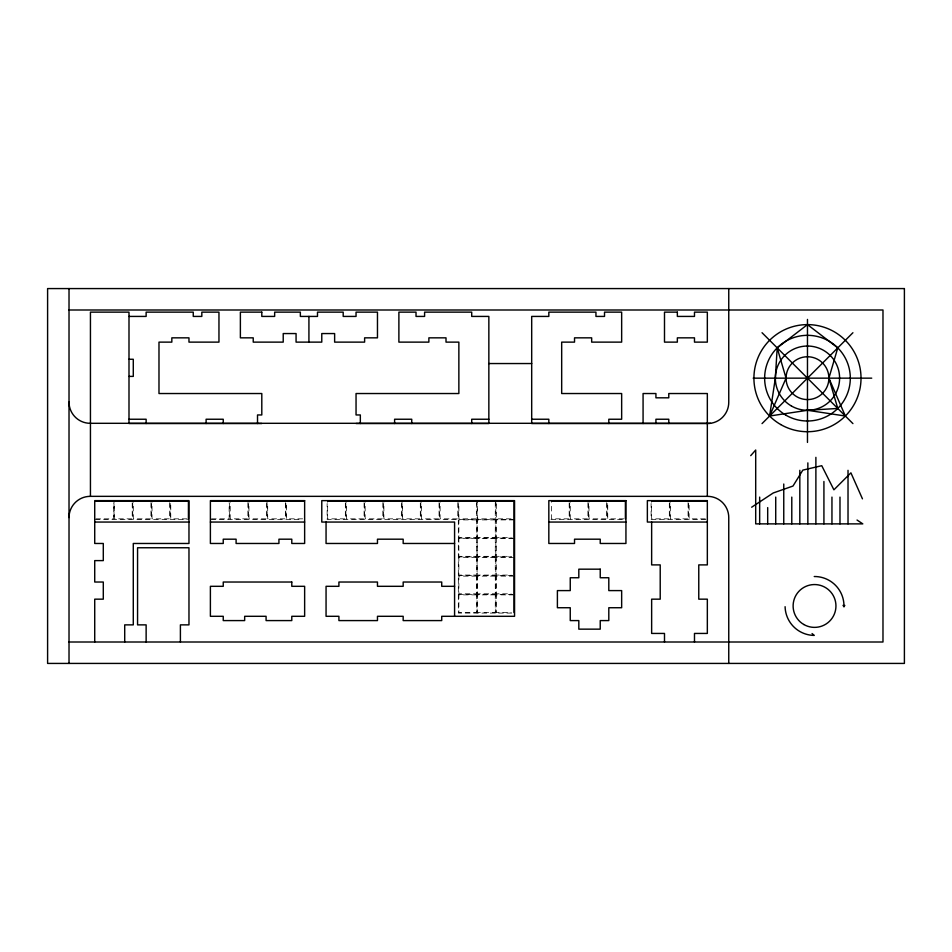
<?xml version="1.0" encoding="UTF-8"?>
<svg xmlns="http://www.w3.org/2000/svg" width="952" height="952" viewBox="0 0 952 952"><rect width="100%" height="100%" fill="white"/><g stroke="black" fill="none" stroke-linecap="round" stroke-linejoin="round"><path stroke-width="0.71" stroke-dasharray="4.76 3.57" d="M95.795 518.84L113.466 518.84L113.466 502.644M186.961 518.84L170.765 518.84L170.765 502.644M211.463 518.84L229.135 518.84L229.135 502.632M302.629 518.84L286.433 518.84L286.433 502.644M511.069 518.84L496.349 518.84L496.349 502.644M623.929 518.84L607.733 518.84L607.733 502.644M705.325 518.84L689.129 518.84L689.129 502.644M95.259 519.375L187.532 519.375M210.927 519.375L301.76 519.375M514.556 519.375L327.131 519.375L327.131 503.513M550.97 519.375L623.06 519.375M705.896 519.375L651.108 519.375L651.108 503.513M514.02 519.911L496.349 519.911L496.349 537.582L511.069 537.582M458.328 538.118L514.556 538.118M514.02 538.653L496.349 538.653L496.349 556.325L511.069 556.325M458.328 556.861L511.676 556.861M514.02 557.396L496.349 557.396L496.349 575.067L511.069 575.067M458.328 575.603L514.556 575.603M514.02 576.138L496.349 576.138L496.349 593.81L511.069 593.81M458.328 594.346L514.556 594.346M514.02 594.881L496.349 594.881L496.349 612.553L511.069 612.553M511.676 613.088L458.328 613.088L458.328 503.513M688.593 503.513L688.593 519.375M688.058 502.644L688.058 518.84L670.386 518.84L670.386 502.644M669.851 503.513L669.851 519.375M669.316 502.644L669.316 518.84L651.644 518.84L651.644 502.644M607.197 503.513L607.197 519.375M606.662 502.644L606.662 518.84L588.99 518.84L588.99 502.644M588.455 503.513L588.455 519.375M587.919 502.644L587.919 518.84L570.248 518.84L570.248 502.644M569.712 503.513L569.712 519.375M569.177 502.644L569.177 518.84L551.505 518.84L551.505 502.644M495.813 500.633L495.813 613.088M495.278 502.644L495.278 518.84L477.606 518.84L477.606 502.644M477.071 500.633L477.071 613.088M476.535 502.644L476.535 518.84L458.864 518.84L458.864 502.644M457.793 502.644L457.793 518.84L440.122 518.84L440.122 502.644M439.586 503.513L439.586 519.375M439.05 502.644L439.05 518.84L421.379 518.84L421.379 502.644M420.843 503.513L420.843 519.375M420.308 502.644L420.308 518.84L402.637 518.84L402.637 502.644M402.101 503.513L402.101 519.375M401.565 502.644L401.565 518.84L383.894 518.84L383.894 502.644M383.358 503.513L383.358 519.375M382.823 502.644L382.823 518.84L365.151 518.84L365.151 502.644M364.616 503.513L364.616 519.375M364.08 502.644L364.08 518.84L346.409 518.84L346.409 502.644M345.873 503.513L345.873 519.375M345.338 502.644L345.338 518.84L327.666 518.84L327.666 502.644M285.897 503.513L285.897 519.375M285.362 502.644L285.362 518.84L267.69 518.84L267.69 502.644M267.155 503.513L267.155 519.375M266.62 502.644L266.62 518.84L248.948 518.84L248.948 502.644M248.412 503.513L248.412 519.375M247.877 502.632L247.877 518.84L230.205 518.84L230.205 502.632M229.67 503.513L229.67 519.375M170.23 503.513L170.23 519.375M169.694 502.644L169.694 518.84L152.022 518.84L152.022 502.644M151.487 503.513L151.487 519.375M150.951 502.644L150.951 518.84L133.28 518.84L133.28 502.644M132.744 503.513L132.744 519.375M132.209 502.644L132.209 518.84L114.537 518.84L114.537 502.644M114.002 503.513L114.002 519.375M476.535 519.911L458.864 519.911L458.864 537.582L476.535 537.582L476.535 519.911M495.278 519.911L477.606 519.911L477.606 537.582L495.278 537.582L495.278 519.911M476.535 538.653L458.864 538.653L458.864 556.325L476.535 556.325L476.535 538.653M495.278 538.653L477.606 538.653L477.606 556.325L495.278 556.325L495.278 538.653M476.535 557.396L458.864 557.396L458.864 575.067L476.535 575.067L476.535 557.396M495.278 557.396L477.606 557.396L477.606 575.067L495.278 575.067L495.278 557.396M476.535 576.138L458.864 576.138L458.864 593.81L476.535 593.81L476.535 576.138M495.278 576.138L477.606 576.138L477.606 593.81L495.278 593.81L495.278 576.138M476.535 594.881L458.864 594.881L458.864 612.553L476.535 612.553L476.535 594.881M495.278 594.881L477.606 594.881L477.606 612.553L495.278 612.553L495.278 594.881"/><path stroke-width="1.43" d="M777.189 347.873L775.344 378.158L769.609 416.024L807.474 410.288L837.772 408.456L828.894 378.158L837.772 347.873L807.474 324.608L777.189 347.873L786.054 378.158L769.609 416.024M814.234 576.519A29.452 29.452 0 0 1 843.972 606.686L844.817 605.377M750.712 455.651L755.698 450.022L755.698 523.874L862.798 523.874L857.038 520.042M762.04 423.604L852.921 332.724M751.652 507.214L773.262 492.969L792.992 486.044L802.845 470.109L821.754 465.695L833.904 489.816L850.909 472.835L862.452 498.836M69.02 309.995L882.98 309.995L882.98 642.005L69.02 642.005M128.996 316.421L146.132 316.421L146.132 312.137L193.256 312.137L193.256 316.421L201.824 316.421L201.824 312.137L218.96 312.137L218.96 342.125L188.972 342.125L188.972 337.841L171.836 337.841L171.836 342.125L158.984 342.125L158.984 393.533L261.8 393.533L261.8 414.953L257.516 414.953L257.516 423.521M128.996 359.261L133.28 359.261L133.28 376.397L128.996 376.397M488.852 363.545L531.692 363.545M753.175 378.158L871.734 378.158M128.996 419.237L146.132 419.237L146.132 423.521M488.852 419.237L471.716 419.237L471.716 423.521M531.692 419.237L548.828 419.237L548.828 423.521M710.513 423.307L90.226 423.307A21.206 21.206 0 0 1 69.02 402.101M261.8 423.521L128.996 423.521L128.996 312.137L90.44 312.137L90.44 496.349M356.048 423.521L488.852 423.521L488.852 316.421L471.716 316.421L471.716 312.137L424.592 312.137L424.592 316.421L416.024 316.421L416.024 312.137L398.888 312.137L398.888 342.125L428.876 342.125L428.876 337.841L446.012 337.841L446.012 342.125L458.864 342.125L458.864 393.533L356.048 393.533L356.048 414.953L360.332 414.953L360.332 423.521M707.336 423.521L531.692 423.521L531.692 316.421L548.828 316.421L548.828 312.137L595.952 312.137L595.952 316.421L604.52 316.421L604.52 312.137L621.656 312.137L621.656 342.125L591.668 342.125L591.668 337.841L574.532 337.841L574.532 342.125L561.68 342.125L561.68 393.533L621.656 393.533L621.656 419.237L608.804 419.237L608.804 423.521M95.795 501.168L113.466 501.168M114.537 501.168L132.209 501.168M133.28 501.168L150.951 501.168M152.022 501.168L169.694 501.168M170.765 501.168L188.436 501.168L188.436 518.84M211.463 501.168L229.135 501.168M230.205 501.168L247.877 501.168M248.948 501.168L266.62 501.168M267.69 501.168L285.362 501.168M286.433 501.168L304.104 501.168M327.666 501.168L345.338 501.168M346.409 501.168L364.08 501.168M365.151 501.168L382.823 501.168M383.894 501.168L401.565 501.168M402.637 501.168L420.308 501.168M421.379 501.168L439.05 501.168M440.122 501.168L457.793 501.168M458.864 501.168L476.535 501.168M477.606 501.168L495.278 501.168M496.349 501.168L514.02 501.168L514.02 518.84M551.505 501.168L569.177 501.168M570.248 501.168L587.919 501.168M588.99 501.168L606.662 501.168M607.733 501.168L625.404 501.168L625.404 518.84M651.644 501.168L669.316 501.168M670.386 501.168L688.058 501.168M689.129 501.168L706.801 501.168M94.724 522.053L188.972 522.053M210.392 522.053L304.64 522.053M548.828 522.053L625.94 522.053M707.336 522.053L647.36 522.053L647.36 500.633L707.336 500.633L707.336 564.893L698.768 564.893L698.768 599.165L707.336 599.165L707.336 633.437L694.484 633.437L694.484 642.005M454.58 543.473L403.172 543.473L403.172 539.189L377.468 539.189L377.468 543.473L326.06 543.473L326.06 522.053M454.58 586.313L441.728 586.313L441.728 582.029L403.172 582.029L403.172 586.313L377.468 586.313L377.468 582.029L338.912 582.029L338.912 586.313L326.06 586.313L326.06 616.301L338.912 616.301L338.912 620.585L377.468 620.585L377.468 616.301L403.172 616.301L403.172 620.585L441.728 620.585L441.728 616.301L514.556 616.301L514.556 500.633L321.776 500.633L321.776 522.053L454.58 522.053L454.58 616.301M807.474 410.288L845.34 416.024L828.894 378.158A21.42 21.42 0 0 0 796.764 359.618A21.42 21.42 0 0 0 796.764 396.71A21.42 21.42 0 0 0 828.894 378.158M812.068 633.544L814.234 635.412A29.452 29.452 0 0 1 785.091 606.686M762.04 332.724L852.921 423.604M843.02 605.353L843.972 606.686M848.018 470.324L848.018 523.874M839.985 497.099L839.985 523.874M831.953 497.099L831.953 523.874M823.92 481.486L823.92 523.874M815.888 457.341L815.888 523.874M807.855 462.874L807.855 523.874M807.474 319.42L807.474 442.418M799.823 470.324L799.823 523.874M791.79 497.099L791.79 523.874M783.758 484.009L783.758 523.874M775.725 497.099L775.725 523.874M767.693 507.594L767.693 523.874M759.66 497.099L759.66 523.874M728.756 288.575L728.756 402.315A21.206 21.206 0 0 1 707.55 423.521M728.756 663.425L728.756 517.555A21.206 21.206 0 0 0 707.55 496.349L90.226 496.349A21.206 21.206 0 0 0 69.02 517.555M707.336 496.349L707.336 393.533L668.78 393.533L668.78 397.817L655.928 397.817L655.928 393.533L643.076 393.533L643.076 423.521M668.78 423.521L668.78 419.237L655.928 419.237L655.928 423.521M664.496 642.005L664.496 633.437L651.644 633.437L651.644 599.165L660.212 599.165L660.212 564.893L651.644 564.893L651.644 522.053M514.02 519.911L514.02 537.582M514.02 538.653L514.02 556.325M514.02 557.396L514.02 575.067M514.02 576.138L514.02 593.81M514.02 594.881L514.02 612.553M411.74 423.521L411.74 419.237L394.604 419.237L394.604 423.521M308.924 316.421L308.924 342.125M223.244 423.521L223.244 419.237L206.108 419.237L206.108 423.521M180.404 642.005L180.404 624.869L188.972 624.869L188.972 547.757L137.564 547.757L137.564 624.869L146.132 624.869L146.132 642.005M124.712 642.005L124.712 624.869L133.28 624.869L133.28 543.473L188.972 543.473L188.972 500.633L94.724 500.633L94.724 543.473L103.292 543.473L103.292 560.609L94.724 560.609L94.724 582.029L103.292 582.029L103.292 599.165L94.724 599.165L94.724 642.005M69.02 288.575L69.02 663.425M904.4 288.575L47.6 288.575L47.6 663.425L904.4 663.425L904.4 288.575M261.8 312.137L240.38 312.137L240.38 337.841L253.232 337.841L253.232 342.125L283.22 342.125L283.22 333.557L296.072 333.557L296.072 342.125L321.776 342.125L321.776 333.557L334.628 333.557L334.628 342.125L364.616 342.125L364.616 337.841L377.468 337.841L377.468 312.137L356.048 312.137L356.048 316.421L343.196 316.421L343.196 312.137L317.492 312.137L317.492 316.421L300.356 316.421L300.356 312.137L274.652 312.137L274.652 316.421L261.8 316.421L261.8 312.137M677.348 312.137L664.496 312.137L664.496 342.125L677.348 342.125L677.348 337.841L694.484 337.841L694.484 342.125L707.336 342.125L707.336 312.137L694.484 312.137L694.484 316.421L677.348 316.421L677.348 312.137M304.64 500.633L210.392 500.633L210.392 543.473L223.244 543.473L223.244 539.189L236.096 539.189L236.096 543.473L278.936 543.473L278.936 539.189L291.788 539.189L291.788 543.473L304.64 543.473L304.64 500.633M625.94 500.633L548.828 500.633L548.828 543.473L574.532 543.473L574.532 539.189L600.236 539.189L600.236 543.473L625.94 543.473L625.94 500.633M600.236 569.177L578.816 569.177L578.816 577.745L570.248 577.745L570.248 590.597L557.396 590.597L557.396 607.733L570.248 607.733L570.248 620.585L578.816 620.585L578.816 629.153L600.236 629.153L600.236 620.585L608.804 620.585L608.804 607.733L621.656 607.733L621.656 590.597L608.804 590.597L608.804 577.745L600.236 577.745L600.236 569.177M291.788 582.029L223.244 582.029L223.244 586.313L210.392 586.313L210.392 616.301L223.244 616.301L223.244 620.585L244.664 620.585L244.664 616.301L266.084 616.301L266.084 620.585L291.788 620.585L291.788 616.301L304.64 616.301L304.64 586.313L291.788 586.313L291.788 582.029M803.821 624.512A21.42 21.42 0 0 0 835.951 605.96A21.42 21.42 0 0 0 803.821 587.42A21.42 21.42 0 0 0 803.821 624.512M780.699 424.544A53.55 53.55 0 0 0 861.024 378.158A53.55 53.55 0 0 0 780.699 331.784A53.55 53.55 0 0 0 780.699 424.544M786.054 415.262A42.84 42.84 0 0 0 850.314 378.158A42.84 42.84 0 0 0 786.054 341.066A42.84 42.84 0 0 0 786.054 415.262M791.409 405.992A32.13 32.13 0 0 0 839.604 378.158A32.13 32.13 0 0 0 791.409 350.336A32.13 32.13 0 0 0 791.409 405.992"/></g></svg>
